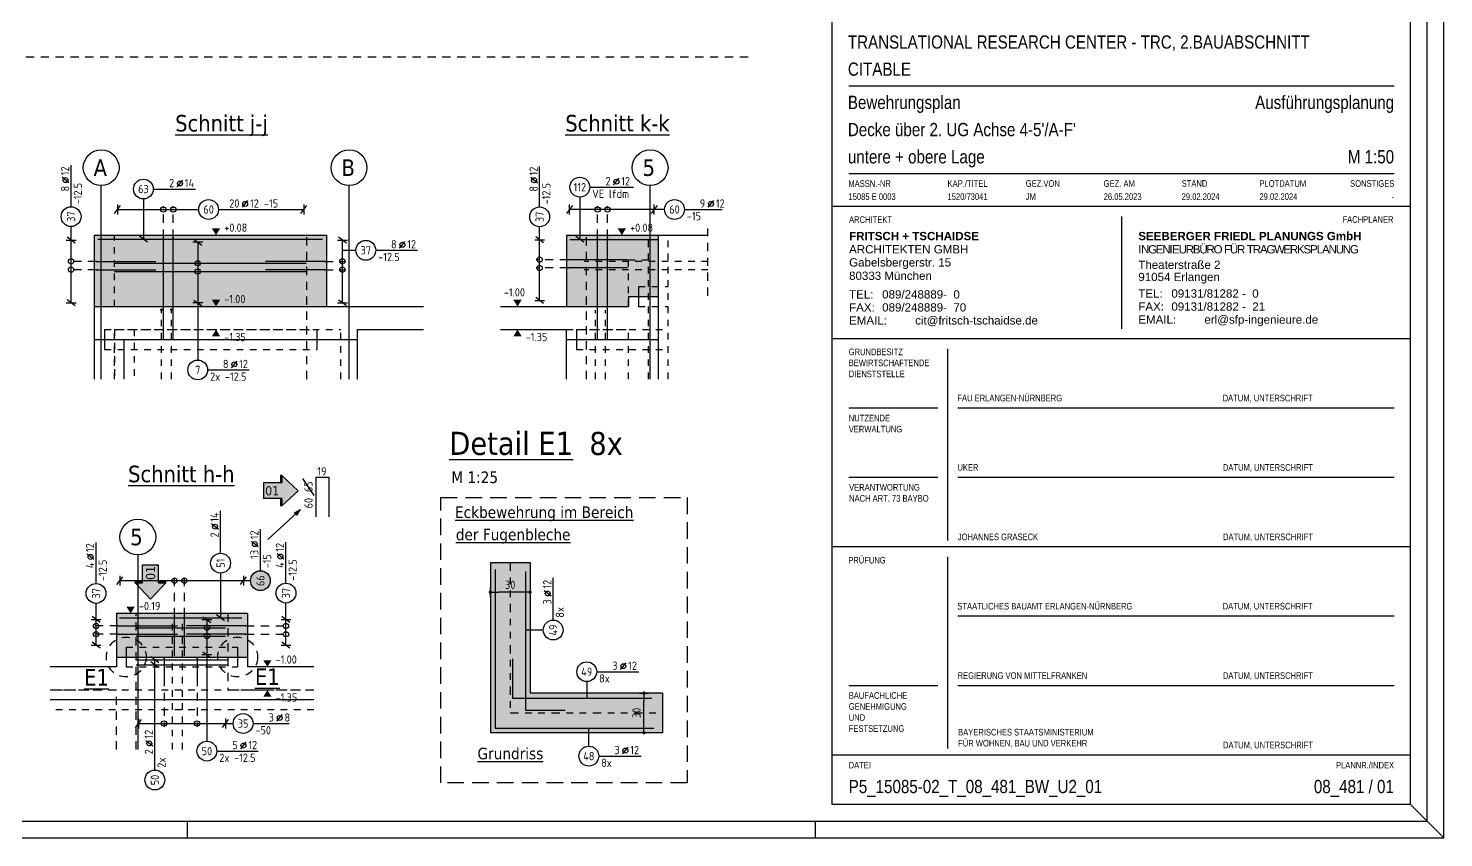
# Model space of a CAD drawing. Extents: x -14 to 117, y -15 to 42.
# Drawn here: x 57.04 to 78.45, y 0 to 12.25 of the extents above; entities that cross this region are included whole.
import ezdxf
from ezdxf.enums import TextEntityAlignment as Align

# ---------------------------------------------------------------- set-up
doc = ezdxf.new("R2010")
doc.units = 0
doc.header["$LTSCALE"] = 0.5
for name, pattern in [('AUSGEZOGEN', [1000.01, 1000, 0.01]), ('DOT', [0.175, 0.05, -0.125]), ('GETRENNT2', [0.625, 0.25, -0.125, 0, -0.125, 0, -0.125]), ('HIDDEN', [0.375, 0.25, -0.125]), ('HIDDEN2', [0.187, 0.125, -0.062]), ('HIDDEN4', [0.12, 0.02, -0.1]), ('PUNKT', [0.175, 0.05, -0.125]), ('STRICHLINIE', [0.75, 0.5, -0.25]), ('VERDECKT', [0.375, 0.25, -0.125])]:
    doc.linetypes.add(name, pattern=pattern)
for name, color, linetype in [('40 A Plankopf Text F+T', 7, 'Continuous'), ('ACHSEN', 7, 'Continuous'), ('AFB', 7, 'Continuous'), ('AFU', 7, 'Continuous'), ('BET-ANS', 7, 'Continuous'), ('BETON', 7, 'Continuous'), ('DETAIL', 7, 'Continuous'), ('DRUEBER', 7, 'Continuous'), ('Fugenband', 7, 'Continuous'), ('grau_dunkel', 7, 'Continuous'), ('grau_hell', 7, 'Continuous'), ('grau_mittel', 7, 'Continuous'), ('HILFE', 7, 'Continuous'), ('index', 7, 'Continuous'), ('koten', 7, 'Continuous'), ('MASSE', 7, 'Continuous'), ('OBJEKT', 7, 'Continuous'), ('RAHMEN', 7, 'Continuous'), ('RND', 7, 'Continuous'), ('SFP_Achsen', 7, 'Continuous'), ('TEXT', 7, 'Continuous'), ('VERDECKT', 7, 'Continuous')]:
    doc.layers.add(name, color=color, linetype=linetype)
doc.layers.add('NOPLOT', color=7, linetype='Continuous', plot=False)
doc.styles.add('ERSTELLTER_STIL_3', font='arial.ttf')
doc.styles.add('ERSTELLTER_STIL_4', font='arialbd.ttf')
doc.styles.add('helv', font='tahoma.ttf')
doc.styles.add('plankopf_ArialN', font='ARIALN.TTF')
doc.styles.add('txt', font='isocp.shx')
doc.linetypes.add('AFU_50L', pattern='A,0.75,["/",Standard,S=0.2,R=0,X=-0.01,Y=-0.1],0.07,["/",Standard,S=0.2,R=0,X=-0.01,Y=-0.1],0.75', length=1.57)
doc.linetypes.add('AFU_50M', pattern='A,0.45,["/",Standard,S=0.2,R=0,X=-0.01,Y=-0.1],0.07,["/",Standard,S=0.2,R=0,X=-0.01,Y=-0.1],0.45', length=0.97)
doc.dimstyles.new('DOT_I', dxfattribs={"dimscale": 0.5, "dimtxt": 0.25, "dimasz": 0.25, "dimexe": 0.1, "dimexo": 0.3, "dimgap": 0.1, "dimtad": 1, "dimdec": 3, "dimzin": 3, "dimtxsty": 'txt', "dimblk": 'DOT', "dimblk1": 'DOT', "dimblk2": 'DOT', "dimsah": 1, "dimcen": 0.1, "dimse1": 1, "dimse2": 1, "dimazin": 0, "dimtfac": 1, "dimtdec": 4, "dimtix": 1, "dimtmove": 2, "dimatfit": 3, "dimfxl": 0, "dimtvp": 1, "dimtolj": 1, "dimtzin": 0, "dimarcsym": 0})

# ---------------------------------------------------------------- blocks, each defined once
blk = doc.blocks.new('Plankopf_PU')
for p, q in [((-18.5, 19.1), (-18.5, 25.4)), ((-1, 19.1), (-1, 25.4)), ((-1.5, 22.75), (-18, 22.75)), ((-18, 20.1), (-1.5, 20.1)), ((-18.5, 15.1), (-18.5, 19.1)), ((-1, 19.1), (-18.5, 19.1)), ((-1, 15.1), (-1, 19.1)), ((-9.75, 18.8), (-9.75, 15.4)), ((-1, 15.1), (-18.5, 15.1)), ((-1, 15.1), (-18.5, 15.1)), ((-18.5, 8.8), (-18.5, 15.1)), ((-1, 8.8), (-1, 15.1)), ((-15, 9), (-15, 14.8)), ((-15.3, 13), (-18, 13)), ((-1.5, 13), (-14.7, 13)), ((-15.3, 10.9), (-18, 10.9)), ((-1.5, 10.9), (-14.7, 10.9)), ((-18.5, 2.5), (-18.5, 8.8)), ((-1, 8.8), (-18.5, 8.8)), ((-1, 2.5), (-1, 8.8)), ((-15, 2.7), (-15, 8.5)), ((-1.5, 6.7), (-14.7, 6.7)), ((-15.3, 4.6), (-18, 4.6)), ((-1.5, 4.6), (-14.7, 4.6)), ((-1, 2.5), (-18.5, 2.5)), ((-18.5, 1), (-18.5, 2.5)), ((-1, 2.5), (-18.5, 2.5)), ((-1, 1), (-1, 2.5)), ((-1, 1), (-18.5, 1))]:
    blk.add_line(p, q)
at = {"style": 'plankopf_ArialN'}
for s, p in [('MASSN.-NR', (-18.011, 19.698)), ('KAP./TITEL', (-15.01, 19.698)), ('GEZ.VON', (-12.644, 19.7)), ('GEZ. AM', (-10.286, 19.7)), ('STAND', (-7.927, 19.702)), ('PLOTDATUM', (-5.574, 19.7)), ('FAU ERLANGEN-NÜRNBERG', (-14.712, 13.207)), ('DATUM, UNTERSCHRIFT', (-6.687, 13.207)), ('UKER', (-14.712, 11.107)), ('DATUM, UNTERSCHRIFT', (-6.68, 11.106)), ('JOHANNES GRASECK', (-14.7, 9.005)), ('DATUM, UNTERSCHRIFT', (-6.675, 9.005)), ('STAATLICHES BAUAMT ERLANGEN-NÜRNBERG', (-14.712, 6.907)), ('DATUM, UNTERSCHRIFT', (-6.687, 6.907)), ('REGIERUNG VON MITTELFRANKEN', (-14.705, 4.806)), ('DATUM, UNTERSCHRIFT', (-6.68, 4.806)), ('DATUM, UNTERSCHRIFT', (-6.675, 2.705)), ('DATEI', (-18.002, 2.095))]:
    blk.add_text(s, height=0.2, dxfattribs=at).set_placement(p)
for s, p in [('SONSTIGES', (-1.493, 19.7)), ('PLANNR./INDEX', (-1.501, 2.095))]:
    blk.add_text(s, height=0.2, dxfattribs=at).set_placement(p, align=Align.RIGHT)
at = {"linetype": 'AUSGEZOGEN', "lineweight": 35, "style": 'plankopf_ArialN'}
blk.add_text('ARCHITEKT', height=0.2, dxfattribs=at).set_placement((-17.989, 18.607))
blk.add_text('FACHPLANER', height=0.2, dxfattribs=at).set_placement((-1.52, 18.611), align=Align.RIGHT)
blk.add_text('PRÜFUNG', height=0.2, dxfattribs=at).set_placement((-18.013, 8.5), align=Align.TOP_LEFT)
at = {"insert": (-5.574, 19.303), "char_height": 0.2, "attachment_point": 7, "style": 'plankopf_ArialN'}
blk.add_mtext('29.02.2024', dxfattribs=at)
at = {"char_height": 0.2, "attachment_point": 1, "style": 'plankopf_ArialN'}
for s, insert, width in [('GRUNDBESITZ\\PBEWIRTSCHAFTENDE DIENSTSTELLE', (-18, 14.804), 2.5), ('NUTZENDE^JVERWALTUNG', (-17.998, 12.8), 2.69843), ('VERANTWORTUNG  NACH ART. 73 BAYBO', (-17.988, 10.705), 2.68768), ('BAUFACHLICHE GENEHMIGUNG UND FESTSETZUNG', (-17.998, 4.404), 2.2311), ('BAYERISCHES STAATSMINISTERIUM ^JFÜR WOHNEN, BAU UND VERKEHR', (-14.689, 3.294), 9.29412)]:
    blk.add_mtext(s, dxfattribs=dict(at, insert=insert, width=width))
at = {"style": 'plankopf_ArialN'}
for tag, p in [('PROJEKTBEZEICHNUNGZ1', (-18.025, 24.578)), ('PROJEKTBEZEICHNUNGZ2', (-18.025, 23.761)), ('PROJEKTBEZEICHNUNGZ3', (-18.025, 22.941))]:
    blk.add_attdef(tag, text='', height=0.4, dxfattribs=at).set_placement(p, align=Align.BOTTOM_LEFT)
for tag, p in [('GEB.-NR', (-1.5, 24.946)), ('0.000X', (-1.507, 1.749))]:
    blk.add_attdef(tag, text='', height=0.4, dxfattribs=at).set_placement(p, align=Align.TOP_RIGHT)
for tag, p, height in [('PLANINHALTZ1', (-18.025, 22.055), 0.4), ('PLANINHALTZ2', (-18.025, 21.232), 0.4), ('PLANINHALTZ3', (-18.025, 20.409), 0.4), ('MASSN.-NR', (-18.005, 19.303), 0.2), ('KAPITEL/TITEL', (-15.01, 19.303), 0.2), ('GEZ_VON', (-12.644, 19.303), 0.2), ('GEZ_AM', (-10.286, 19.303), 0.2), ('STAND', (-7.927, 19.303), 0.2)]:
    blk.add_attdef(tag, p, '', height=height, dxfattribs=at)
for tag, height, p in [('PLANUNGSPHASE', 0.4, (-1.5, 22.055)), ('PROJEKTKATEGORIE', 0.4, (-1.5, 21.232)), ('MAßSTAB', 0.4, (-1.5, 20.409)), ('SONSTIGES', 0.2, (-1.5, 19.303))]:
    blk.add_attdef(tag, text='', height=height, dxfattribs=at).set_placement(p, align=Align.RIGHT)
at = {"layer": '40 A Plankopf Text F+T', "color": 7, "linetype": 'Continuous', "lineweight": 13, "char_height": 0.25, "attachment_point": 7}
for s, insert, style in [('\\A1;FRITSCH + TSCHAIDSE ', (-17.988, 18.081), 'ERSTELLTER_STIL_4'), ('\\A1;SEEBERGER FRIEDL PLANUNGS GmbH', (-9.238, 18.081), 'ERSTELLTER_STIL_4'), ('\\A1;{\\T0.8;INGENIEURBÜRO FÜR TRAGWERKSPLANUNG}', (-9.238, 17.68), 'ERSTELLTER_STIL_3'), ('\\A1;ARCHITEKTEN GMBH', (-17.988, 17.68), 'ERSTELLTER_STIL_3'), ('\\A1;80333 München', (-17.988, 16.879), 'ERSTELLTER_STIL_3'), ('\\A1;Gabelsbergerstr. 15', (-17.988, 17.212), 'ERSTELLTER_STIL_3'), ('\\A1;Theaterstraße 2', (-9.238, 17.212), 'ERSTELLTER_STIL_3'), ('\\A1;91054 Erlangen', (-9.238, 16.771), 'ERSTELLTER_STIL_3')]:
    blk.add_mtext(s, dxfattribs=dict(at, insert=insert, style=style))
at = {"layer": '40 A Plankopf Text F+T', "color": 7, "linetype": 'Continuous', "lineweight": 13, "char_height": 0.25, "attachment_point": 7, "line_spacing_factor": 0.945293, "style": 'ERSTELLTER_STIL_3'}
for s, insert in [('\\A1;TEL: ^I089/248889-  0\\PFAX: ^I089/248889-  70\\PEMAIL: ^Icit@fritsch-tschaidse.de', (-17.988, 15.481)), ('\\A1;TEL: ^I09131/81282 -  0\\PFAX: ^I09131/81282 -  21\\PEMAIL: ^Ierl@sfp-ingenieure.de', (-9.238, 15.481))]:
    blk.add_mtext(s, dxfattribs=dict(at, insert=insert))
blk = doc.blocks.new('okrd_o')
at = {"layer": 'koten', "color": 7, "linetype": 'Continuous'}
blk.add_solid([(-0.125, 0.202), (0.125, 0.202), (0, 0)], dxfattribs=at)
at = {"layer": 'koten', "style": 'txt'}
blk.add_attdef('OKRD', (0.25, 0.1), '', height=0.25, dxfattribs=at)
blk = doc.blocks.new('okrd_u')
at = {"layer": 'koten', "color": 7, "linetype": 'Continuous'}
blk.add_solid([(-0.125, -0.202), (0.125, -0.202), (0, 0)], dxfattribs=at)
at = {"layer": 'koten', "style": 'txt'}
blk.add_attdef('OKRD', (0.25, -0.35), '', height=0.25, dxfattribs=at)
blk = doc.blocks.new('RND_LEI')
at = {"layer": 'RND', "color": 7, "linetype": 'Continuous'}
blk.add_line((1.022, 0.066), (1.19, 0.27), dxfattribs=at)
for centre, radius in [((0, 0), 0.3), ((1.106, 0.168), 0.075)]:
    blk.add_circle(centre, radius, dxfattribs=at)
at = {"layer": 'RND', "color": 7, "linetype": 'Continuous', "style": 'txt'}
blk.add_attdef('POSL', text='', height=0.25, dxfattribs=at).set_placement((0, 0), align=Align.MIDDLE)
blk.add_attdef('ANZ', text='', height=0.25, dxfattribs=at).set_placement((0.931, 0.057), align=Align.RIGHT)
for tag, p in [('DUM', (1.253, 0.057)), ('ABSTD', (1.674, 0.057)), ('POSTXT', (0.374, -0.327))]:
    blk.add_attdef(tag, p, '', height=0.25, dxfattribs=at)
blk = doc.blocks.new('DOT')
at = {"layer": 'MASSE', "color": 7, "linetype": 'Continuous'}
for p, q in [((0, 0), (-1, 0)), ((0, 0.54), (0, -0.54))]:
    blk.add_line(p, q, dxfattribs=at)
at = {"layer": 'MASSE', "color": 7, "linetype": 'Continuous', "const_width": 0.2}
blk.add_lwpolyline([(-0.1, 0, 1), (0.1, 0, 1)], format="xyb", close=True, dxfattribs=at)
blk = doc.blocks.new('*D37')
at = {"layer": 'Defpoints', "color": 0, "linetype": 'AUSGEZOGEN', "transparency": 16777216}
for p in [(66.353, 2.188), (66.353, 2.188), (66.353, 1.588)]:
    blk.add_point(p, dxfattribs=at)
at = {"layer": 'MASSE', "color": 0, "linetype": 'AUSGEZOGEN', "lineweight": -2, "transparency": 16777216}
blk.add_line((66.353, 1.713), (66.353, 2.063), dxfattribs=at)
at = {"layer": 'MASSE', "color": 0, "linetype": 'AUSGEZOGEN', "lineweight": -2, "transparency": 16777216, "xscale": 0.125, "yscale": 0.125, "zscale": 0.125}
for p, rotation in [((66.353, 2.188), 90), ((66.353, 1.588), 270)]:
    blk.add_blockref('DOT', p, dxfattribs=dict(at, rotation=rotation))
at = {"layer": 'MASSE', "color": 0, "linetype": 'AUSGEZOGEN', "transparency": 16777216, "insert": (66.24, 1.888), "char_height": 0.125, "attachment_point": 5, "rotation": 90, "style": 'txt'}
blk.add_mtext('\\A1;30', dxfattribs=at)
blk = doc.blocks.new('*D38')
at = {"layer": 'Defpoints', "color": 0, "linetype": 'AUSGEZOGEN', "transparency": 16777216}
for p in [(64.03, 3.715), (64.03, 3.715), (64.63, 3.715)]:
    blk.add_point(p, dxfattribs=at)
at = {"layer": 'MASSE', "color": 0, "linetype": 'AUSGEZOGEN', "lineweight": -2, "transparency": 16777216}
blk.add_line((64.505, 3.715), (64.155, 3.715), dxfattribs=at)
at = {"layer": 'MASSE', "color": 0, "linetype": 'AUSGEZOGEN', "lineweight": -2, "transparency": 16777216, "xscale": 0.125, "yscale": 0.125, "zscale": 0.125, "rotation": 180}
blk.add_blockref('DOT', (64.03, 3.715), dxfattribs=at)
at = {"layer": 'MASSE', "color": 0, "linetype": 'AUSGEZOGEN', "lineweight": -2, "transparency": 16777216, "xscale": 0.125, "yscale": 0.125, "zscale": 0.125}
blk.add_blockref('DOT', (64.63, 3.715), dxfattribs=at)
at = {"layer": 'MASSE', "color": 0, "linetype": 'AUSGEZOGEN', "transparency": 16777216, "insert": (64.33, 3.827), "char_height": 0.125, "attachment_point": 5, "style": 'txt'}
blk.add_mtext('\\A1;30', dxfattribs=at)
blk = doc.blocks.new('lei_gre')
at = {"layer": 'RND', "color": 7, "linetype": 'Continuous'}
for p, q in [((-0.09, -0.12), (0.09, 0.12)), ((0, 0.15), (0, -0.15))]:
    blk.add_line(p, q, dxfattribs=at)
blk = doc.blocks.new('A0-38-0')
at = {"layer": 'RAHMEN'}
for p, q in [((156.9, 0), (156.9, 84.1)), ((0, 0), (156.9, 0))]:
    blk.add_line(p, q, dxfattribs=at)
at = {"layer": 'RAHMEN', "color": 5}
for p, q in [((156.4, 0.5), (156.4, 83.6)), ((2, 0.5), (156.4, 0.5))]:
    blk.add_line(p, q, dxfattribs=at)
at = {"layer": 'RAHMEN', "color": 7}
for p, q in [((118.9, 0), (118.9, 0.5)), ((137.9, 0), (137.9, 0.5))]:
    blk.add_line(p, q, dxfattribs=at)
blk = doc.blocks.new('hin_ind5')
at = {"layer": 'grau_hell', "linetype": 'AUSGEZOGEN'}
h = blk.add_hatch(color=9, dxfattribs=at)
h.dxf.hatch_style = 2
h.paths.add_polyline_path([(0, 0), (0.619, -0.577), (0.619, -0.3), (1.306, -0.3), (1.306, 0.3), (0.619, 0.3), (0.619, 0.577)])
h.paths.add_polyline_path([(0.34, -0.274), (1.311, -0.274), (1.311, 0.274), (0.34, 0.274)], flags=9)
at = {"layer": 'OBJEKT', "linetype": 'AUSGEZOGEN'}
for points in [[(0.619, 0.3), (0.66, 0.3), (0.66, 0.577), (0.619, 0.577)], [(0.619, -0.577), (0.66, -0.577), (0.66, -0.3), (0.619, -0.3)]]:
    blk.add_hatch(color=1, dxfattribs=at).paths.add_polyline_path(points)
at = {"layer": 'OBJEKT', "color": 1, "linetype": 'AUSGEZOGEN'}
for p, q in [((0, 0), (0.619, 0.577)), ((0.619, 0.577), (0.619, 0.3)), ((0.619, 0.577), (0.66, 0.577)), ((0.66, 0.577), (0.66, 0.3)), ((0, 0), (0.619, -0.577)), ((0.619, 0.3), (1.306, 0.3)), ((1.306, 0.3), (1.306, -0.3)), ((0.619, -0.3), (0.619, -0.577)), ((0.619, -0.3), (1.306, -0.3)), ((0.66, -0.3), (0.66, -0.577))]:
    blk.add_line(p, q, dxfattribs=at)
at = {"layer": 'OBJEKT', "color": 7, "linetype": 'AUSGEZOGEN'}
blk.add_line((0.619, -0.577), (0.66, -0.577), dxfattribs=at)
at = {"layer": 'index', "color": 1, "linetype": 'Continuous', "style": 'helv'}
blk.add_attdef('INDEX', text='', height=0.35, rotation=360, dxfattribs=at).set_placement((1.259, 0), align=Align.MIDDLE_RIGHT)
blk = doc.blocks.new('Pfeillinie')
at = {"layer": 'TEXT', "linetype": 'Continuous'}
blk.add_hatch(color=7, dxfattribs=at).paths.add_polyline_path([(0, 0), (-0.8, 0.2), (-0.8, 0), (-0.8, -0.2)])
at = {"layer": 'TEXT', "color": 7, "linetype": 'Continuous'}
for p, q in [((-0.8, 0), (-0.8, 0.2)), ((-0.8, 0.2), (0, 0)), ((-0.8, 0), (-0.8, -0.2)), ((-0.8, -0.2), (0, 0))]:
    blk.add_line(p, q, dxfattribs=at)

msp = doc.modelspace()

# ---------------------------------------------------------------- hatches: boundary and pattern name
at = {"layer": 'grau_dunkel'}
h = msp.add_hatch(color=21, dxfattribs=at)
h.paths.add_polyline_path([(58.0426, 8.0388), (58.3426, 8.0388), (58.3426, 9.1188), (58.0426, 9.1188)])
h.paths.add_polyline_path([(61.2526, 8.0388), (61.5526, 8.0388), (61.5526, 9.1188), (61.2526, 9.1188)])
h = msp.add_hatch(color=21, dxfattribs=at)
h.paths.add_polyline_path([(65.1814, 8.0388), (65.4814, 8.0388), (65.4814, 9.1188), (65.1814, 9.1188)])
h.paths.add_polyline_path([(66.1214, 8.7388), (66.1214, 8.1888), (66.4214, 8.1888), (66.4214, 8.7388)])
h = msp.add_hatch(color=21, dxfattribs=at)
h.paths.add_polyline_path([(58.6723, 3.3942), (58.3723, 3.3942), (58.3723, 2.7342), (58.6723, 2.7342)])
h.paths.add_polyline_path([(60.3573, 3.3942), (60.0573, 3.3942), (60.0573, 2.7342), (60.3573, 2.7342)])
at = {"layer": 'grau_hell'}
for points in [[(58.3426, 9.1188), (58.3426, 8.0388), (61.2526, 8.0388), (61.2526, 9.1188)], [(66.1214, 8.7388), (66.4214, 8.7388), (66.4214, 8.1888), (66.5714, 8.1888), (66.5714, 9.1188), (65.4814, 9.1188), (65.4814, 8.0388), (66.1214, 8.0388), (66.1214, 8.1888)], [(60.7013, 3.8897, 1), (60.4013, 3.8897, 1)], [(60.0573, 3.3942), (58.6723, 3.3942), (58.6723, 2.7342), (60.0573, 2.7342)]]:
    msp.add_hatch(color=9, dxfattribs=at).paths.add_polyline_path(points)
at = {"layer": 'grau_mittel'}
msp.add_hatch(color=61, dxfattribs=at).paths.add_polyline_path([(64.6303, 2.1884), (64.6303, 4.1642), (64.0303, 4.1642), (64.0303, 1.5884), (66.6337, 1.5884), (66.6337, 2.1884)])

# ---------------------------------------------------------------- linework, layer by layer
at = {"layer": 'ACHSEN', "color": 140, "linetype": 'AUSGEZOGEN'}
for p, q in [((58.1426, 6.9388), (58.1426, 9.8688)), ((61.8926, 6.9388), (61.8926, 9.8688)), ((66.4464, 6.9388), (66.4464, 9.8688)), ((58.6973, 4.2792), (58.6973, 1.3342))]:
    msp.add_line(p, q, dxfattribs=at)
at = {"layer": 'AFB', "color": 1, "linetype": 'AUSGEZOGEN'}
for p, q in [((66.2714, 8.3388), (66.2714, 8.0388)), ((58.1926, 7.6888), (58.1926, 7.3888)), ((61.4026, 7.6888), (61.4026, 7.3888)), ((65.3314, 7.6888), (65.3314, 7.3888)), ((58.5223, 2.8842), (58.5223, 2.5842)), ((60.2073, 2.8842), (60.2073, 2.5842))]:
    msp.add_line(p, q, dxfattribs=at)
at = {"layer": 'AFU', "color": 8, "linetype": 'AFU_50L'}
for p, q in [((66.5714, 6.9388), (66.5714, 9.1188)), ((58.0426, 8.0388), (61.5526, 8.0388)), ((65.1814, 8.0388), (66.1214, 8.0388)), ((58.3426, 7.5388), (61.2526, 7.5388)), ((58.4926, 6.9388), (58.4926, 7.5388)), ((65.4814, 7.5388), (66.5714, 7.5388)), ((58.6723, 2.7342), (60.0573, 2.7342)), ((61.3573, 2.0842), (57.3723, 2.0842))]:
    msp.add_line(p, q, dxfattribs=at)
at = {"layer": 'AFU', "color": 8, "linetype": 'AFU_50M'}
for p, q in [((66.1214, 8.1888), (66.5714, 8.1888)), ((66.1214, 8.1888), (66.1214, 8.0388)), ((58.0426, 7.5388), (58.3426, 7.5388)), ((61.2526, 7.5388), (62.0176, 7.5388)), ((65.1814, 7.5388), (65.4814, 7.5388)), ((58.3723, 2.7342), (58.6723, 2.7342)), ((60.0573, 2.7342), (60.3573, 2.7342))]:
    msp.add_line(p, q, dxfattribs=at)
at = {"layer": 'BETON', "color": 6, "linetype": 'AUSGEZOGEN'}
for p, q in [((58.0426, 6.9388), (58.0426, 9.1188)), ((58.0426, 9.1188), (61.5526, 9.1188)), ((61.5526, 9.1188), (61.5526, 8.0388)), ((65.1814, 9.1188), (67.3214, 9.1188)), ((65.1814, 9.1188), (65.1814, 8.0388)), ((61.5526, 8.0388), (63.0176, 8.0388)), ((64.1814, 8.0388), (65.1814, 8.0388)), ((62.0176, 6.9388), (62.0176, 7.6888)), ((62.0176, 7.6888), (63.0176, 7.6888)), ((64.1814, 7.6888), (65.1814, 7.6888)), ((65.1814, 6.9388), (65.1814, 7.6888)), ((64.0303, 4.1642), (64.0303, 1.5884)), ((64.6303, 4.1642), (64.6303, 2.1884)), ((58.3723, 3.3942), (58.3723, 2.5842)), ((60.3573, 3.3942), (58.3723, 3.3942)), ((60.3573, 3.3942), (60.3573, 2.5842)), ((58.3723, 2.5842), (57.3723, 2.5842)), ((61.3573, 2.5842), (60.3573, 2.5842)), ((66.6337, 2.1884), (64.6303, 2.1884)), ((66.6337, 1.5884), (64.0303, 1.5884))]:
    msp.add_line(p, q, dxfattribs=at)
at = {"layer": 'DETAIL', "color": 102, "linetype": 'STRICHLINIE'}
msp.add_lwpolyline([(63.2788, 0.829), (63.2788, 5.1478), (67.0042, 5.1478), (67.0042, 0.829)], close=True, dxfattribs=at)
at = {"layer": 'DETAIL', "color": 102, "linetype": 'VERDECKT'}
for centre in [(58.5223, 2.7342), (60.2073, 2.7342)]:
    msp.add_circle(centre, 0.3012, dxfattribs=at)
at = {"layer": 'DRUEBER', "color": 7, "linetype": 'DOT'}
for p, q in [((58.3426, 8.0388), (58.3426, 9.1188)), ((66.4214, 8.7388), (66.1214, 8.7388)), ((65.1814, 8.0388), (66.1214, 8.0388)), ((65.1814, 7.6888), (66.1214, 7.6888))]:
    msp.add_line(p, q, dxfattribs=at)
at = {"layer": 'DRUEBER', "color": 7, "linetype": 'PUNKT'}
for p, q in [((66.1214, 8.0388), (66.1214, 8.7388)), ((66.4214, 6.9388), (66.4214, 8.7388)), ((58.3426, 8.0388), (63.0176, 8.0388)), ((58.3426, 6.9388), (58.3426, 7.6888)), ((58.3426, 7.6888), (61.7676, 7.6888)), ((61.7676, 6.9388), (61.7676, 7.6888)), ((66.1214, 6.9388), (66.1214, 7.6888))]:
    msp.add_line(p, q, dxfattribs=at)
at = {"layer": 'Fugenband', "color": 102, "linetype": 'HIDDEN4'}
for p, q in [((66.4214, 6.9388), (66.4214, 9.1188)), ((66.7214, 6.9388), (66.7214, 9.1188)), ((66.2714, 8.3388), (66.7214, 8.3388)), ((66.2714, 8.0388), (66.7214, 8.0388)), ((58.1926, 7.6888), (61.4026, 7.6888)), ((58.3426, 7.6888), (58.3426, 6.9388)), ((58.6426, 7.6888), (58.6426, 6.9388)), ((65.3314, 7.6888), (66.7214, 7.6888)), ((58.1926, 7.3888), (61.4026, 7.3888)), ((65.3314, 7.3888), (66.7214, 7.3888)), ((58.5223, 2.8842), (60.2073, 2.8842)), ((58.5223, 2.5842), (60.2073, 2.5842)), ((61.3573, 2.2342), (57.3723, 2.2342)), ((61.3573, 1.9342), (57.3723, 1.9342))]:
    msp.add_line(p, q, dxfattribs=at)
at = {"layer": 'Fugenband', "color": 7, "linetype": 'GETRENNT2'}
for p, q in [((64.3303, 4.1642), (64.3303, 1.8884)), ((64.3303, 1.8884), (66.6337, 1.8884))]:
    msp.add_line(p, q, dxfattribs=at)
at = {"layer": 'HILFE', "color": 102, "linetype": 'HIDDEN'}
for p, q in [((45.0775, 11.8148), (67.9925, 11.8148)), ((67.3214, 8.2021), (67.3214, 9.2188))]:
    msp.add_line(p, q, dxfattribs=at)
at = {"layer": 'HILFE', "color": 102, "linetype": 'AUSGEZOGEN'}
msp.add_line((61.3622, 5.1786), (61.1944, 5.438), dxfattribs=at)
at = {"layer": 'NOPLOT', "color": 191, "linetype": 'AUSGEZOGEN'}
for p, q in [((64.0303, 4.1642), (64.6303, 4.1642)), ((66.6337, 2.1884), (66.6337, 1.5884)), ((77.95, 0.5), (78.45, 0))]:
    msp.add_line(p, q, dxfattribs=at)
at = {"layer": 'RND', "color": 7, "linetype": 'AUSGEZOGEN'}
for p, q in [((57.6878, 9.5486), (57.6878, 10.1797)), ((64.775, 9.5458), (64.775, 10.1552)), ((58.9314, 9.8159), (59.5714, 9.8159)), ((65.5331, 9.8444), (66.1931, 9.8444)), ((58.3895, 9.5067), (59.6179, 9.5067)), ((59.9179, 9.5067), (61.2063, 9.5067)), ((66.5058, 9.5067), (65.2287, 9.5067)), ((66.6647, 9.5067), (66.5058, 9.5067)), ((66.9647, 9.5067), (67.536, 9.5067)), ((57.6878, 9.0434), (57.6878, 9.2486)), ((64.775, 9.0493), (64.775, 9.2458)), ((57.6878, 8.0924), (57.6878, 9.0434)), ((59.6034, 9.0142), (59.6034, 8.0916)), ((61.7912, 8.0916), (61.7912, 9.0434)), ((64.775, 8.1282), (64.775, 9.0493)), ((61.7912, 8.889), (61.9963, 8.889)), ((62.2963, 8.889), (62.9275, 8.889)), ((59.6034, 8.0916), (59.6034, 7.2288)), ((59.7534, 7.0788), (60.3792, 7.0788)), ((59.9488, 4.3046), (59.9488, 4.9446)), ((60.5513, 4.0397), (60.5513, 4.6678)), ((58.065, 3.8465), (58.065, 4.469)), ((60.9379, 3.8516), (60.9379, 4.4742)), ((58.4245, 3.8897), (60.2937, 3.8897)), ((60.2937, 3.8897), (60.4013, 3.8897)), ((64.9801, 3.2926), (64.9801, 3.9326)), ((58.065, 3.3028), (58.065, 3.5465)), ((60.9379, 3.3028), (60.9379, 3.5516)), ((58.065, 2.9149), (58.065, 3.3028)), ((59.742, 3.2992), (59.742, 2.7673)), ((60.9379, 2.9149), (60.9379, 3.3028)), ((59.742, 2.7673), (59.742, 1.4605)), ((65.6378, 2.5118), (66.2778, 2.5118)), ((58.7061, 1.7281), (60.0215, 1.7281)), ((60.0215, 1.7281), (60.1396, 1.7281)), ((60.4396, 1.7281), (60.9864, 1.7281)), ((58.9548, 1.0232), (58.9548, 1.6632)), ((59.892, 1.3105), (60.5184, 1.3105)), ((65.6694, 1.2346), (66.3094, 1.2346))]:
    msp.add_line(p, q, dxfattribs=at)
at = {"layer": 'RND', "color": 102, "linetype": 'AUSGEZOGEN'}
for p, q in [((58.7814, 9.6659), (58.7814, 9.0579)), ((65.3831, 9.6944), (65.3831, 9.0549)), ((59.9488, 4.0046), (59.9488, 3.327)), ((64.8301, 3.1426), (64.5619, 3.1426)), ((58.9548, 1.6632), (58.9548, 2.6931)), ((65.4878, 2.3618), (65.4878, 2.108)), ((65.5194, 1.3846), (65.5194, 1.6571))]:
    msp.add_line(p, q, dxfattribs=at)
at = {"layer": 'RND', "color": 102, "linetype": 'VERDECKT'}
for p, q in [((59.0842, 9.0788), (59.0842, 9.5567)), ((59.2342, 9.0788), (59.2342, 9.5567)), ((65.6517, 9.0788), (65.6517, 9.5567)), ((65.8017, 9.0788), (65.8017, 9.5567)), ((58.0676, 8.7209), (57.6378, 8.7209)), ((58.0676, 8.5959), (57.6378, 8.5959)), ((61.5276, 8.7209), (61.8412, 8.7209)), ((61.5276, 8.5959), (61.8412, 8.5959)), ((65.2064, 8.7469), (64.725, 8.7469)), ((65.2064, 8.6219), (64.725, 8.6219)), ((59.2517, 3.3542), (59.2517, 3.9397)), ((59.4017, 3.3542), (59.4017, 3.9397)), ((58.3973, 3.2045), (58.015, 3.2045)), ((58.3973, 3.0795), (58.015, 3.0795)), ((60.3323, 3.2045), (60.9879, 3.2045)), ((60.3323, 3.0795), (60.9879, 3.0795)), ((59.0931, 2.4192), (59.0931, 1.6781)), ((59.5931, 2.4192), (59.5931, 1.6781))]:
    msp.add_line(p, q, dxfattribs=at)
at = {"layer": 'RND', "color": 1, "linetype": 'AUSGEZOGEN'}
for points in [[(58.0926, 9.0579), (61.4926, 9.0579)], [(59.0842, 7.5488), (59.0842, 9.0788)], [(59.2342, 7.5488), (59.2342, 9.0788)], [(65.2314, 9.0549), (66.5714, 9.0549)], [(65.6517, 7.5488), (65.6517, 9.0788)], [(65.8017, 7.5488), (65.8017, 9.0788)], [(58.0676, 8.7209), (58.9676, 8.7209)], [(58.0676, 8.5959), (58.9676, 8.5959)], [(58.3426, 8.6936), (61.2426, 8.6936)], [(58.3426, 8.5686), (61.2426, 8.5686)], [(61.5276, 8.7209), (60.6276, 8.7209)], [(61.5276, 8.5959), (60.6276, 8.5959)], [(66.1064, 8.7469), (65.2064, 8.7469)], [(66.1064, 8.6219), (65.2064, 8.6219)], [(61.396, 4.8548), (61.396, 5.4548), (61.586, 5.4548), (61.586, 4.8548)], [(64.1003, 4.0584), (64.1003, 1.6584), (66.5003, 1.6584)], [(64.5619, 4.0284), (64.5619, 1.9284), (65.1619, 1.9284)], [(58.4223, 3.327), (60.2723, 3.327)], [(59.2517, 2.7542), (59.2517, 3.3542)], [(59.4017, 2.7542), (59.4017, 3.3542)], [(58.3973, 3.2045), (59.2973, 3.2045)], [(58.3973, 3.0795), (59.2973, 3.0795)], [(58.6723, 3.1772), (60.0223, 3.1772)], [(58.6723, 3.0522), (60.0223, 3.0522)], [(60.3323, 3.2045), (59.4323, 3.2045)], [(60.3323, 3.0795), (59.4323, 3.0795)], [(58.6723, 2.6931), (60.0573, 2.6931)], [(58.6723, 2.6158), (60.0573, 2.6158)], [(59.0931, 2.7192), (59.0931, 2.4192)], [(59.5931, 2.7192), (59.5931, 2.4192)], [(66.4703, 2.108), (64.3703, 2.108), (64.3703, 2.708)]]:
    msp.add_lwpolyline(points, dxfattribs=at)
at = {"layer": 'RND', "color": 7, "linetype": 'AUSGEZOGEN', "const_width": 0.0125}
for points in [[(59.0842, 9.085, 1), (59.0842, 9.0725, 1)], [(59.2342, 9.085, 1), (59.2342, 9.0725, 1)], [(65.6517, 9.085, 1), (65.6517, 9.0725, 1)], [(65.8017, 9.085, 1), (65.8017, 9.0725, 1)], [(58.0676, 8.7271, 1), (58.0676, 8.7146, 1)], [(58.0676, 8.6021, 1), (58.0676, 8.5896, 1)], [(61.5276, 8.7271, -1), (61.5276, 8.7146, -1)], [(61.5276, 8.6021, -1), (61.5276, 8.5896, -1)], [(65.2064, 8.7531, 1), (65.2064, 8.7406, 1)], [(65.2064, 8.6281, 1), (65.2064, 8.6156, 1)], [(58.3973, 3.2108, 1), (58.3973, 3.1983, 1)], [(59.2517, 3.3605, 1), (59.2517, 3.348, 1)], [(59.4017, 3.3605, 1), (59.4017, 3.348, 1)], [(60.3323, 3.2108, -1), (60.3323, 3.1983, -1)], [(58.3973, 3.0858, 1), (58.3973, 3.0733, 1)], [(60.3323, 3.0858, -1), (60.3323, 3.0733, -1)], [(59.0931, 2.7255, 1), (59.0931, 2.713, 1)], [(59.5931, 2.7255, 1), (59.5931, 2.713, 1)]]:
    msp.add_lwpolyline(points, format="xyb", close=True, dxfattribs=at)
at = {"layer": 'RND', "color": 1, "linetype": 'HIDDEN2'}
for points in [[(67.3214, 8.7196), (65.4471, 8.7196)], [(67.3214, 8.5946), (65.4471, 8.5946)], [(59.0548, 6.9388), (59.0548, 7.9888)], [(59.2048, 6.9388), (59.2048, 7.9888)], [(65.6223, 6.9388), (65.6223, 7.9838)], [(65.7723, 6.9388), (65.7723, 7.9838)], [(59.2223, 1.3342), (59.2223, 3.3292)], [(59.3723, 1.3342), (59.3723, 3.3292)]]:
    msp.add_lwpolyline(points, dxfattribs=at)
at = {"layer": 'RND', "color": 102, "linetype": 'AUSGEZOGEN'}
msp.add_lwpolyline([(61.159, 4.9651), (60.6648, 4.5131)], dxfattribs=at)
at = {"layer": 'RND', "color": 7, "linetype": 'AUSGEZOGEN'}
for centre, radius in [((59.0842, 9.5067), 0.04), ((59.2342, 9.5067), 0.04), ((65.6517, 9.5067), 0.04), ((65.8017, 9.5067), 0.04), ((64.775, 8.7469), 0.04), ((57.6878, 8.7209), 0.04), ((57.6878, 8.5959), 0.04), ((59.6034, 8.6936), 0.04), ((59.6034, 8.5686), 0.04), ((61.7912, 8.7209), 0.04), ((61.7912, 8.5959), 0.04), ((64.775, 8.6219), 0.04), ((59.0548, 7.9888), 0.0125), ((59.2048, 7.9888), 0.0125), ((59.2517, 3.8897), 0.04), ((59.4017, 3.8897), 0.04), ((58.065, 3.2045), 0.04), ((59.742, 3.1772), 0.04), ((60.9379, 3.2045), 0.04), ((58.065, 3.0795), 0.04), ((59.742, 3.0522), 0.04), ((60.9379, 3.0795), 0.04), ((59.0931, 1.7281), 0.04), ((59.5931, 1.7281), 0.04)]:
    msp.add_circle(centre, radius, dxfattribs=at)
at = {"layer": 'SFP_Achsen', "color": 7, "linetype": 'AUSGEZOGEN'}
for centre in [(58.1426, 10.1392), (61.8926, 10.1392), (66.4464, 10.1392), (58.6973, 4.5497)]:
    msp.add_circle(centre, 0.2705, dxfattribs=at)
at = {"layer": 'VERDECKT', "color": 7, "linetype": 'VERDECKT'}
for p, q in [((61.2526, 6.9388), (61.2526, 9.1188)), ((65.4814, 6.9388), (65.4814, 9.1188)), ((58.6723, 1.3342), (58.6723, 3.3942)), ((58.3723, 2.2342), (57.3723, 2.2342)), ((58.3723, 1.3342), (58.3723, 2.2342)), ((61.3573, 2.2342), (60.0573, 2.2342))]:
    msp.add_line(p, q, dxfattribs=at)
at = {"layer": 'VERDECKT', "color": 7, "linetype": 'HIDDEN'}
msp.add_line((60.0573, 3.3942), (60.0573, 2.2342), dxfattribs=at)

# ---------------------------------------------------------------- block references
at = {"layer": 'BET-ANS'}
ref = msp.add_blockref('Plankopf_PU', (78.45, 0), dxfattribs=dict(at, xscale=0.5, yscale=0.5, zscale=0.5))
ref.add_attrib('0.000X', '08_481 / 01', dxfattribs={"layer": '0', "height": 0.2, "style": 'plankopf_ArialN'}).set_placement((77.6966, 0.8744), align=Align.TOP_RIGHT)
ref.add_attrib('STAND', '29.02.2024', (74.4866, 9.6516), dxfattribs={"layer": '0', "height": 0.1, "style": 'plankopf_ArialN'})
ref.add_attrib('PLANINHALTZ1', 'Bewehrungsplan', (69.4374, 11.0277), dxfattribs={"layer": '0', "height": 0.2, "style": 'plankopf_ArialN'})
ref.add_attrib('PLANINHALTZ2', "Decke über 2. UG Achse 4-5'/A-F'", (69.4374, 10.616), dxfattribs={"layer": '0', "height": 0.2, "style": 'plankopf_ArialN'})
ref.add_attrib('PLANINHALTZ3', 'untere + obere Lage', (69.4374, 10.2045), dxfattribs={"layer": '0', "height": 0.2, "style": 'plankopf_ArialN'})
ref.add_attrib('PROJEKTBEZEICHNUNGZ2', 'TRANSLATIONAL RESEARCH CENTER - TRC, 2.BAUABSCHNITT', dxfattribs={"layer": '0', "height": 0.2, "style": 'plankopf_ArialN'}).set_placement((69.4374, 11.8806), align=Align.BOTTOM_LEFT)
ref.add_attrib('PROJEKTBEZEICHNUNGZ3', 'CITABLE', dxfattribs={"layer": '0', "height": 0.2, "style": 'plankopf_ArialN'}).set_placement((69.4374, 11.4705), align=Align.BOTTOM_LEFT)
ref.add_attrib('PLANUNGSPHASE', 'Ausführungsplanung', dxfattribs={"layer": '0', "height": 0.2, "style": 'plankopf_ArialN'}).set_placement((77.7, 11.0277), align=Align.RIGHT)
ref.add_attrib('MAßSTAB', 'M 1:50', dxfattribs={"layer": '0', "height": 0.2, "style": 'plankopf_ArialN'}).set_placement((77.7, 10.2045), align=Align.RIGHT)
ref.add_attrib('MASSN.-NR', '15085 E 0003', (69.4474, 9.6516), dxfattribs={"layer": '0', "height": 0.1, "style": 'plankopf_ArialN'})
ref.add_attrib('KAPITEL/TITEL', '1520/73041', (70.9451, 9.6516), dxfattribs={"layer": '0', "height": 0.1, "style": 'plankopf_ArialN'})
ref.add_attrib('GEZ_VON', 'JM', (72.1278, 9.6516), dxfattribs={"layer": '0', "height": 0.1, "style": 'plankopf_ArialN'})
ref.add_attrib('GEZ_AM', '26.05.2023', (73.3071, 9.6516), dxfattribs={"layer": '0', "height": 0.1, "style": 'plankopf_ArialN'})
ref.add_attrib('SONSTIGES', '-', dxfattribs={"layer": '0', "height": 0.1, "style": 'plankopf_ArialN'}).set_placement((77.7, 9.6516), align=Align.RIGHT)
at = {"layer": 'index', "color": 7, "linetype": 'AUSGEZOGEN'}
ref = msp.add_blockref('hin_ind5', (61.1208, 5.2506), dxfattribs=dict(at, xscale=-0.4, yscale=0.4, zscale=0.4))
ref.add_attrib('INDEX', '01', dxfattribs={"color": 1, "linetype": 'Continuous', "height": 0.14, "rotation": 360, "style": 'helv'}).set_placement((60.835, 5.2506), align=Align.MIDDLE_RIGHT)
at = {"layer": 'index', "color": 7, "linetype": 'AUSGEZOGEN', "xscale": 0.4, "yscale": 0.4, "zscale": 0.4, "rotation": 90}
msp.add_blockref('hin_ind5', (58.8889, 3.6073), dxfattribs=at).add_auto_attribs({'INDEX': '01'})
at = {"layer": 'koten', "color": 7, "linetype": 'AUSGEZOGEN'}
ref = msp.add_blockref('okrd_o', (59.8797, 9.1188), dxfattribs=dict(at, xscale=0.5, yscale=0.5, zscale=0.5))
ref.add_attrib('OKRD', '+0.08', (60.0047, 9.1688), dxfattribs={"layer": '0', "color": 0, "linetype": 'ByBlock', "height": 0.125, "style": 'txt'})
ref = msp.add_blockref('okrd_o', (66.0184, 9.1188), dxfattribs=dict(at, xscale=0.5, yscale=0.5, zscale=0.5))
ref.add_attrib('OKRD', '+0.08', (66.1434, 9.1688), dxfattribs={"layer": '0', "color": 0, "linetype": 'ByBlock', "height": 0.125, "style": 'txt'})
ref = msp.add_blockref('okrd_o', (59.8797, 8.0388), dxfattribs=dict(at, xscale=0.5, yscale=0.5, zscale=0.5))
ref.add_attrib('OKRD', '-1.00', (60.0047, 8.0888), dxfattribs={"layer": '0', "color": 0, "linetype": 'ByBlock', "height": 0.125, "style": 'txt'})
ref = msp.add_blockref('okrd_o', (64.4405, 8.0388), dxfattribs=dict(at, xscale=0.5, yscale=0.5, zscale=0.5))
ref.add_attrib('OKRD', '-1.00', (64.2335, 8.1904), dxfattribs={"layer": '0', "color": 0, "linetype": 'ByBlock', "height": 0.125, "style": 'txt'})
ref = msp.add_blockref('okrd_u', (59.8797, 7.6888), dxfattribs=dict(at, xscale=0.5, yscale=0.5, zscale=0.5))
ref.add_attrib('OKRD', '-1.35', (60.0047, 7.5138), dxfattribs={"layer": '0', "color": 0, "linetype": 'ByBlock', "height": 0.125, "style": 'txt'})
ref = msp.add_blockref('okrd_u', (64.4405, 7.6888), dxfattribs=dict(at, xscale=0.5, yscale=0.5, zscale=0.5))
ref.add_attrib('OKRD', '-1.35', (64.5655, 7.5138), dxfattribs={"layer": '0', "color": 0, "linetype": 'ByBlock', "height": 0.125, "style": 'txt'})
ref = msp.add_blockref('okrd_o', (58.5881, 3.3942), dxfattribs=dict(at, xscale=0.5, yscale=0.5, zscale=0.5))
ref.add_attrib('OKRD', '-0.19', (58.7131, 3.4442), dxfattribs={"layer": '0', "color": 0, "linetype": 'ByBlock', "height": 0.125, "style": 'txt'})
ref = msp.add_blockref('okrd_o', (60.6576, 2.5842), dxfattribs=dict(at, xscale=0.5, yscale=0.5, zscale=0.5))
ref.add_attrib('OKRD', '-1.00', (60.7826, 2.6342), dxfattribs={"layer": '0', "color": 0, "linetype": 'ByBlock', "height": 0.125, "style": 'txt'})
at = {"layer": 'koten', "color": 7, "linetype": 'AFU_50L'}
ref = msp.add_blockref('okrd_u', (60.6576, 2.2342), dxfattribs=dict(at, xscale=0.5, yscale=0.5, zscale=0.5))
ref.add_attrib('OKRD', '-1.35', (60.7826, 2.0592), dxfattribs={"layer": '0', "color": 0, "linetype": 'ByBlock', "height": 0.125, "style": 'txt'})
at = {"layer": 'RAHMEN', "color": 191, "linetype": 'AUSGEZOGEN', "xscale": 0.5, "yscale": 0.5, "zscale": 0.5}
msp.add_blockref('A0-38-0', (0, 0), dxfattribs=at)
at = {"layer": 'RND', "color": 7, "linetype": 'AUSGEZOGEN', "xscale": 0.5, "yscale": 0.5, "zscale": 0.5, "rotation": 90}
for p, values in [((57.6878, 9.3986), {'POSL': '37', 'DUM': '12', 'ANZ': '8', 'POSTXT': '-12.5'}), ((64.775, 9.3958), {'POSL': '37', 'DUM': '12', 'ANZ': '8', 'POSTXT': '-12.5'}), ((59.9488, 4.1546), {'POSL': '51', 'DUM': '14', 'ANZ': '2'}), ((60.5513, 3.8897), {'POSL': '66', 'DUM': '12', 'ANZ': '13', 'POSTXT': '-15'}), ((58.065, 3.6965), {'POSL': '37', 'DUM': '12', 'ANZ': '4', 'POSTXT': '-12.5'}), ((60.9379, 3.7016), {'POSL': '37', 'DUM': '12', 'ANZ': '4', 'POSTXT': '-12.5'}), ((64.9801, 3.1426), {'POSL': '49', 'DUM': '12', 'ANZ': '3', 'POSTXT': '8x'}), ((58.9548, 0.8732), {'POSL': '50', 'DUM': '12', 'ANZ': '2', 'POSTXT': '2x'})]:
    msp.add_blockref('RND_LEI', p, dxfattribs=at).add_auto_attribs(values)
at = {"layer": 'RND', "color": 7, "linetype": 'AUSGEZOGEN', "xscale": 0.5, "yscale": 0.5, "zscale": 0.5}
for p, values in [((58.7814, 9.8159), {'POSL': '63', 'DUM': '14', 'ANZ': '2'}), ((65.3831, 9.8444), {'POSL': '112', 'DUM': '12', 'ANZ': '2', 'POSTXT': 'VE lfdm'}), ((59.7679, 9.5067), {'POSL': '60', 'DUM': '12', 'ANZ': '20', 'ABSTD': '-15'}), ((66.8147, 9.5067), {'POSL': '60', 'DUM': '12', 'ANZ': '9', 'POSTXT': '-15'}), ((62.1463, 8.889), {'POSL': '37', 'DUM': '12', 'ANZ': '8', 'POSTXT': '-12.5'}), ((59.6034, 7.0788), {'POSL': '7', 'DUM': '12', 'ANZ': '8', 'POSTXT': '2x -12.5'}), ((65.4878, 2.5118), {'POSL': '49', 'DUM': '12', 'ANZ': '3', 'POSTXT': '8x'}), ((60.2896, 1.7281), {'POSL': '35', 'DUM': '8', 'ANZ': '3', 'POSTXT': '-50'}), ((59.742, 1.3105), {'POSL': '50', 'DUM': '12', 'ANZ': '5', 'POSTXT': '2x -12.5'}), ((65.5194, 1.2346), {'POSL': '48', 'DUM': '12', 'ANZ': '3', 'POSTXT': '8x'})]:
    msp.add_blockref('RND_LEI', p, dxfattribs=at).add_auto_attribs(values)
for p in [(58.3895, 9.5067), (61.2063, 9.5067), (58.4245, 3.8897), (60.2937, 3.8897), (58.7061, 1.7281), (60.0215, 1.7281)]:
    msp.add_blockref('lei_gre', p, dxfattribs=at)
for p, rotation in [((65.2287, 9.5067), 180), ((66.5058, 9.5067), 180), ((57.6878, 9.0434), 90), ((58.7814, 9.0579), 90), ((59.6034, 9.0142), 270), ((61.7912, 9.0434), 90), ((64.775, 9.0493), 90), ((65.3831, 9.0549), 90), ((57.6878, 8.0924), 90), ((59.6034, 8.0916), 270), ((61.7912, 8.0916), 90), ((64.775, 8.1282), 90), ((58.065, 3.3028), 90), ((59.742, 3.2992), 270), ((59.9488, 3.327), 90), ((60.9379, 3.3028), 90), ((58.065, 2.9149), 90), ((59.742, 2.7673), 270), ((60.9379, 2.9149), 90), ((58.9548, 2.6931), 90), ((58.9548, 2.6158), 90)]:
    msp.add_blockref('lei_gre', p, dxfattribs=dict(at, rotation=rotation))
at = {"layer": 'RND', "color": 102, "linetype": 'AUSGEZOGEN', "xscale": 0.125, "yscale": 0.125, "zscale": 0.125, "rotation": 42.44641966910736}
msp.add_blockref('Pfeillinie', (61.159, 4.9651), dxfattribs=at)

# ---------------------------------------------------------------- texts
at = {"layer": 'BET-ANS', "style": 'plankopf_ArialN'}
msp.add_text('P5_15085-02_T_08_481_BW_U2_01', height=0.2, dxfattribs=at).set_placement((69.45, 0.6744))
at = {"layer": 'SFP_Achsen', "color": 6, "linetype": 'AUSGEZOGEN', "style": 'helv'}
for s, p in [('A', (58.0285, 10.0149)), ('B', (61.7785, 10.0149)), ('5', (66.3323, 10.0149)), ('5', (58.5833, 4.4253))]:
    msp.add_text(s, height=0.25, dxfattribs=at).set_placement(p)
at = {"layer": 'TEXT', "color": 6, "linetype": 'AUSGEZOGEN', "style": 'helv'}
for s, p in [('%%USchnitt j-j', (59.2622, 10.6872)), ('%%USchnitt k-k', (65.1626, 10.6872)), ('%%USchnitt h-h', (58.5501, 5.3793)), ('%%UE1', (57.8854, 2.3025)), ('%%UE1', (60.4687, 2.3106))]:
    msp.add_text(s, height=0.25, dxfattribs=at).set_placement(p)
at = {"layer": 'TEXT', "color": 5, "linetype": 'AUSGEZOGEN', "style": 'helv'}
for s, p in [('%%UDetail E1%%U ', (63.4089, 5.7929)), ('8x', (65.5267, 5.7908))]:
    msp.add_text(s, height=0.35, dxfattribs=at).set_placement(p)
at = {"layer": 'TEXT', "color": 7, "linetype": 'AUSGEZOGEN', "style": 'txt'}
msp.add_text('19', height=0.125, dxfattribs=at).set_placement((61.4125, 5.4823))
for s, p in [('65', (61.3403, 5.2299)), ('60', (61.3417, 4.984))]:
    msp.add_text(s, height=0.125, rotation=90, dxfattribs=at).set_placement(p)
at = {"layer": 'TEXT', "color": 1, "linetype": 'AUSGEZOGEN', "style": 'helv'}
for s, p in [('M 1:25', (63.4388, 5.3672)), ('%%uEckbewehrung im Bereich', (63.495, 4.8384)), ('%%Uder Fugenbleche%%U  ', (63.5073, 4.5007)), ('%%UGrundriss', (63.8357, 1.1867))]:
    msp.add_text(s, height=0.175, dxfattribs=at).set_placement(p)

# ---------------------------------------------------------------- dimensions: what is measured, and where the dimension line sits
at = {"layer": 'MASSE', "color": 7, "linetype": 'AUSGEZOGEN'}
dim = msp.add_linear_dim(base=(64.0303, 3.7146), p1=(64.6303, 3.7146), p2=(64.0303, 3.7146), dimstyle='DOT_I', override={"dimdec": 0, "dimlfac": 50}, dxfattribs=at)
dim.commit()
dim.dimension.update_dxf_attribs({"geometry": '*D38', "text_midpoint": (64.3303, 3.8271)})
dim = msp.add_linear_dim(base=(66.3529, 2.1884), p1=(66.3529, 1.5884), p2=(66.3529, 2.1884), angle=90, dimstyle='DOT_I', override={"dimdec": 0, "dimlfac": 50}, dxfattribs=at)
dim.commit()
dim.dimension.update_dxf_attribs({"geometry": '*D37', "text_midpoint": (66.2404, 1.8884)})

doc.saveas('drawing.dxf')
